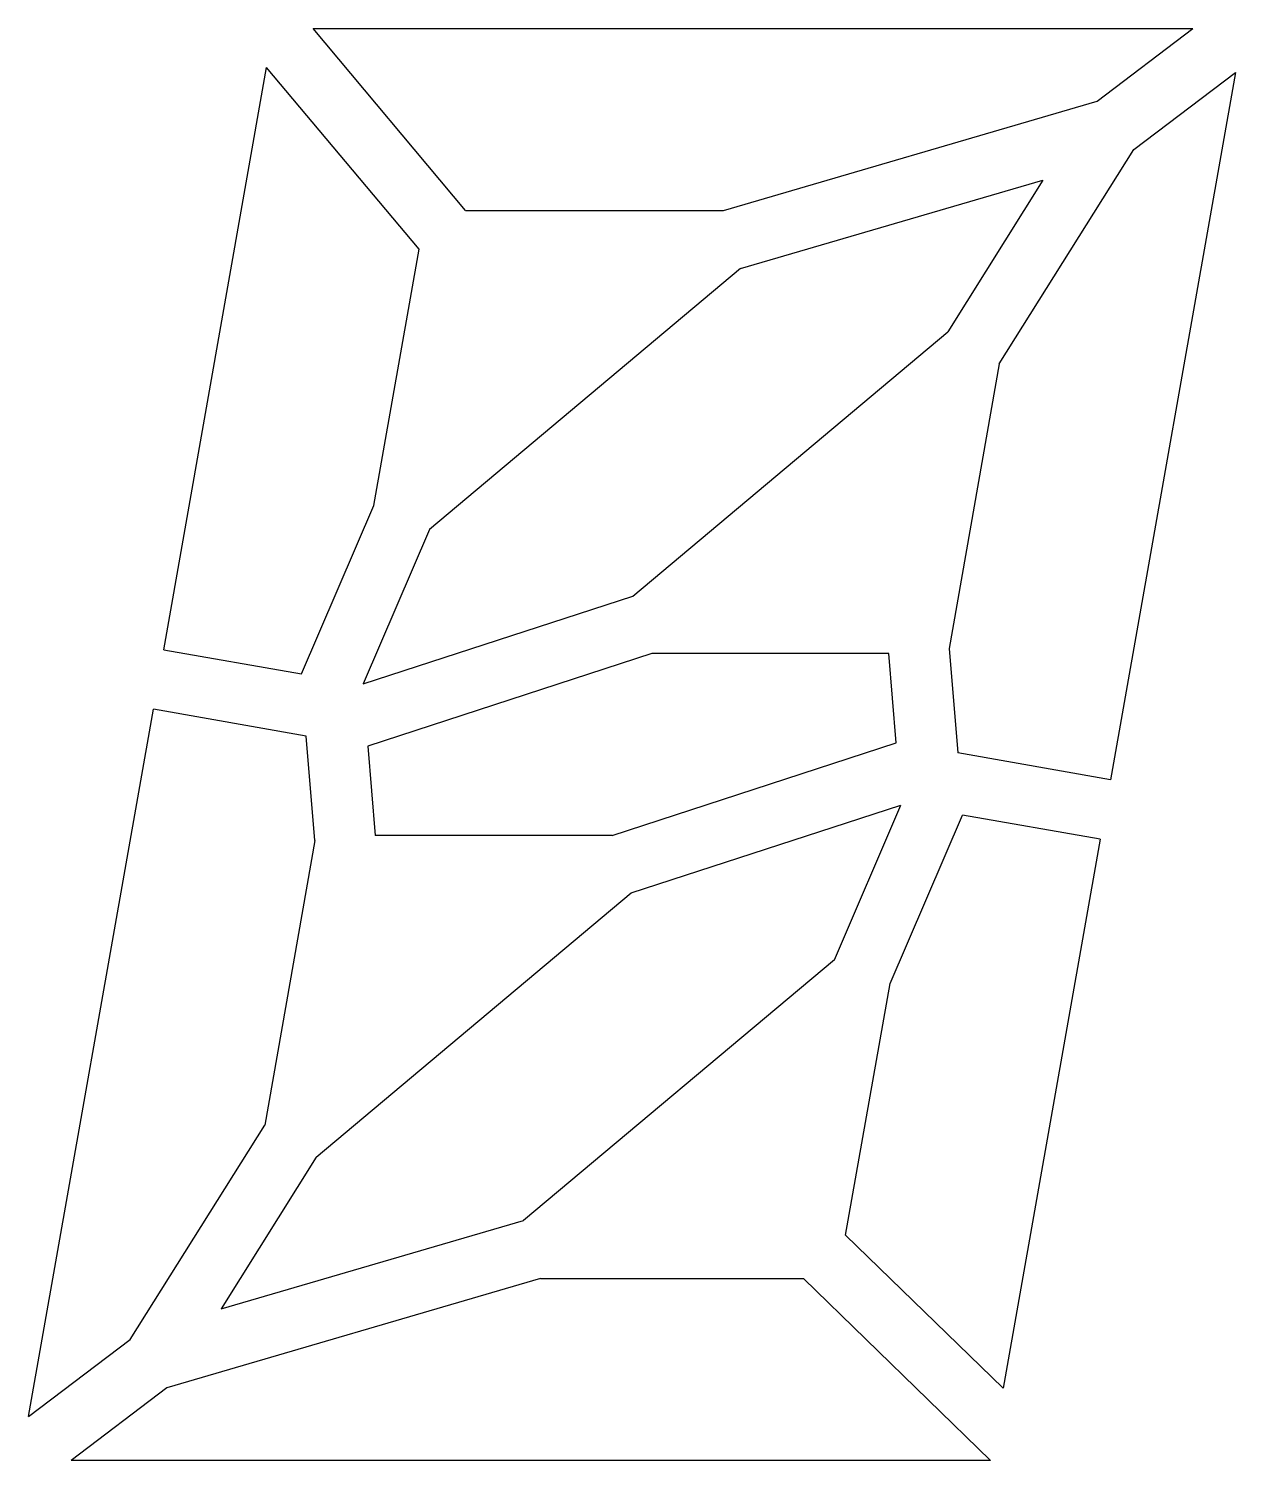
# Model space of a CAD drawing. Header units: millimetres. Extents: x 0.3 to 40.1, y 0 to 47.3.
import ezdxf

# ---------------------------------------------------------------- set-up
doc = ezdxf.new("R2010")
doc.units = ezdxf.units.MM
doc.layers.add('ShapeBinder', color=7, linetype='CONTINUOUS')

msp = doc.modelspace()

# ---------------------------------------------------------------- linework, layer by layer
at = {"layer": 'ShapeBinder'}
for p, q in [((9.64052, 47.2708, 3), (38.6785, 47.2708, 3)), ((14.6751, 41.2708, 3), (9.64052, 47.2708, 3)), ((35.5171, 44.877, 3), (38.6785, 47.2708, 3)), ((4.71959, 26.7661, 3), (8.10843, 45.9852, 3)), ((13.143, 39.9852, 3), (8.10843, 45.9852, 3)), ((40.0799, 45.8232, 3), (35.9628, 22.4743, 3)), ((36.7244, 43.2825, 3), (40.0799, 45.8232, 3)), ((23.1913, 41.2708, 3), (35.5171, 44.877, 3)), ((32.2903, 36.1988, 3), (36.7244, 43.2825, 3)), ((23.753, 39.3512, 3), (33.7315, 42.2708, 3)), ((33.7315, 42.2708, 3), (30.595, 37.26, 3)), ((14.6751, 41.2708, 3), (23.1913, 41.2708, 3)), ((11.6518, 31.5279, 3), (13.143, 39.9852, 3)), ((23.753, 39.3512, 3), (13.4898, 30.7394, 3)), ((20.1992, 28.5369, 3), (30.595, 37.26, 3)), ((32.2903, 36.1988, 3), (30.6337, 26.8041, 3)), ((9.26516, 25.9646, 3), (11.6518, 31.5279, 3)), ((13.4898, 30.7394, 3), (11.3002, 25.6354, 3)), ((11.3002, 25.6354, 3), (20.1992, 28.5369, 3)), ((4.71959, 26.7661, 3), (9.26516, 25.9646, 3)), ((20.8192, 26.6354, 3), (11.445, 23.579, 3)), ((28.6409, 26.6354, 3), (20.8192, 26.6354, 3)), ((28.8901, 23.6918, 3), (28.6409, 26.6354, 3)), ((30.6337, 26.8041, 3), (30.9251, 23.3625, 3)), ((0.25525, 1.44758, 3), (4.37229, 24.7965, 3)), ((9.41001, 23.9082, 3), (4.37229, 24.7965, 3)), ((9.70138, 20.4667, 3), (9.41001, 23.9082, 3)), ((19.5159, 20.6354, 3), (28.8901, 23.6918, 3)), ((11.445, 23.579, 3), (11.6943, 20.6354, 3)), ((35.9628, 22.4743, 3), (30.9251, 23.3625, 3)), ((20.1359, 18.7339, 3), (29.0349, 21.6354, 3)), ((26.8453, 16.5313, 3), (29.0349, 21.6354, 3)), ((28.6833, 15.7429, 3), (31.0699, 21.3062, 3)), ((35.6155, 20.5046, 3), (31.0699, 21.3062, 3)), ((9.70138, 20.4667, 3), (8.04485, 11.072, 3)), ((19.5159, 20.6354, 3), (11.6943, 20.6354, 3)), ((35.6155, 20.5046, 3), (32.4198, 2.3807, 3)), ((9.74012, 10.0108, 3), (20.1359, 18.7339, 3)), ((26.8453, 16.5313, 3), (16.5822, 7.91953, 3)), ((27.2183, 7.43443, 3), (28.6833, 15.7429, 3)), ((3.61074, 3.98825, 3), (8.04485, 11.072, 3)), ((9.74012, 10.0108, 3), (6.60356, 5, 3)), ((6.60356, 5, 3), (16.5822, 7.91953, 3)), ((27.2183, 7.43443, 3), (32.4198, 2.3807, 3)), ((17.1438, 6, 3), (4.81804, 2.39375, 3)), ((17.1438, 6, 3), (25.8246, 6, 3)), ((25.8246, 6, 3), (32, 0, 3)), ((0.25525, 1.44758, 3), (3.61074, 3.98825, 3)), ((4.81804, 2.39375, 3), (1.65659, 0, 3)), ((32, 0, 3), (1.65659, 0, 3))]:
    msp.add_line(p, q, dxfattribs=at)

doc.saveas('drawing.dxf')
